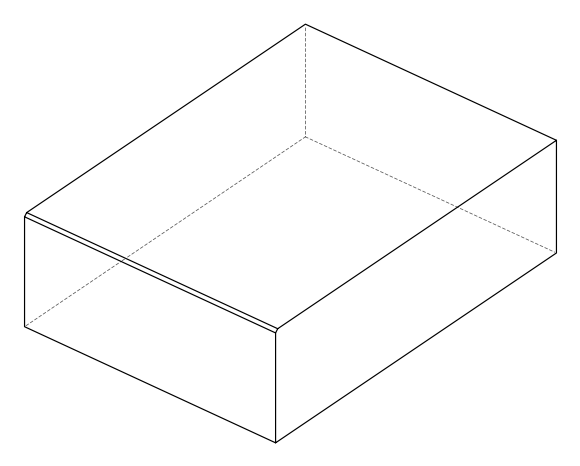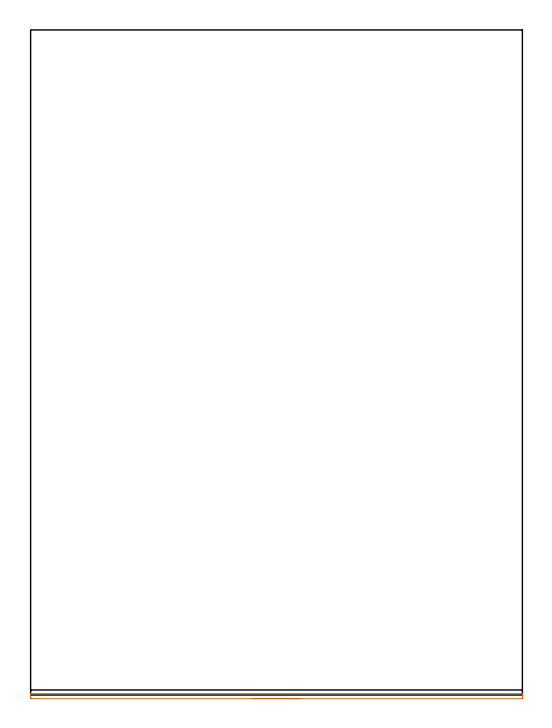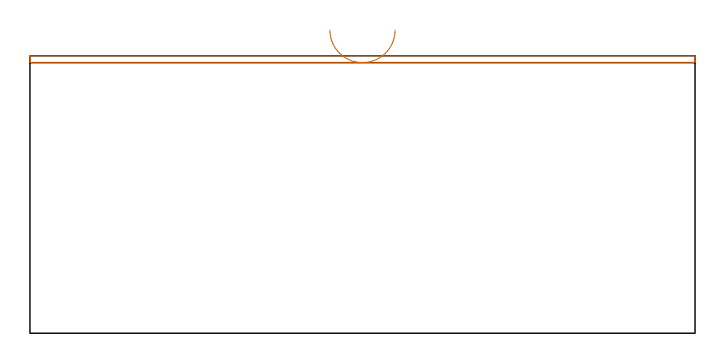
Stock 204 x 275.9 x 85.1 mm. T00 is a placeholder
(PLAN: 1 operations, 0 tool changes, 1.8 min)
(1 AREA_MILL | FG_CHAMFER_SURFACE | UGT0205_001 | 1.78 min | 450 mm3)
(TOOL UGT0205_001 | Chamfer Mill 20 x 3 x 45 deg. | D20 FL50 Z2)
(OP 1 AREA_MILL)
G17 G21 G94 G90
T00 M6
G54
G17 G0 G90 X112. Y-1.5 S1061 M3
G43 Z95.1 H0
Z93.
G94 G1 X111.962 Z92.128 F250.
X111.848 Z91.264
X111.659 Z90.412
X111.397 Z89.58
X111.063 Z88.774
X110.66 Z88.
X110.192 Z87.264
X109.66 Z86.572
X109.071 Z85.929
X108.428 Z85.34
X107.736 Z84.808
X107. Z84.34
X106.226 Z83.937
X105.42 Z83.603
X104.588 Z83.341
X103.737 Z83.152
X102.872 Z83.038
X102. Z83.
X0.472 Y-1.499 Z83.001
X0.17 Y-1.496 Z83.004
X0.002 Y-1.491 Z83.005
X0. Y-1.235 Z83.261
Y-0.896 Z83.599
Y-0.217 Z84.282
Y0.141 Z84.64
X0.007 Y0.542 Z85.034
X0.01 Y0.597 Z85.088
X0.17 Y0.6 Z85.1
X203.83
X203.99 Y0.597 Z85.088
X203.993 Y0.542 Z85.034
X204. Y0.14 Z84.64
Y-0.217 Z84.282
Y-0.896 Z83.599
Y-1.235 Z83.261
X203.998 Y-1.491 Z83.005
X203.83 Y-1.5 Z83.
X102.
X101.128 Z83.038
X100.264 Z83.152
X99.412 Z83.341
X98.58 Z83.603
X97.774 Z83.937
X97. Z84.34
X96.264 Z84.808
X95.572 Z85.34
X94.929 Z85.929
X94.34 Z86.572
X93.808 Z87.264
X93.34 Z88.
X92.937 Z88.774
X92.603 Z89.58
X92.341 Z90.412
X92.152 Z91.264
X92.038 Z92.128
X92. Z93.
G0 Z95.1
M5
M2
